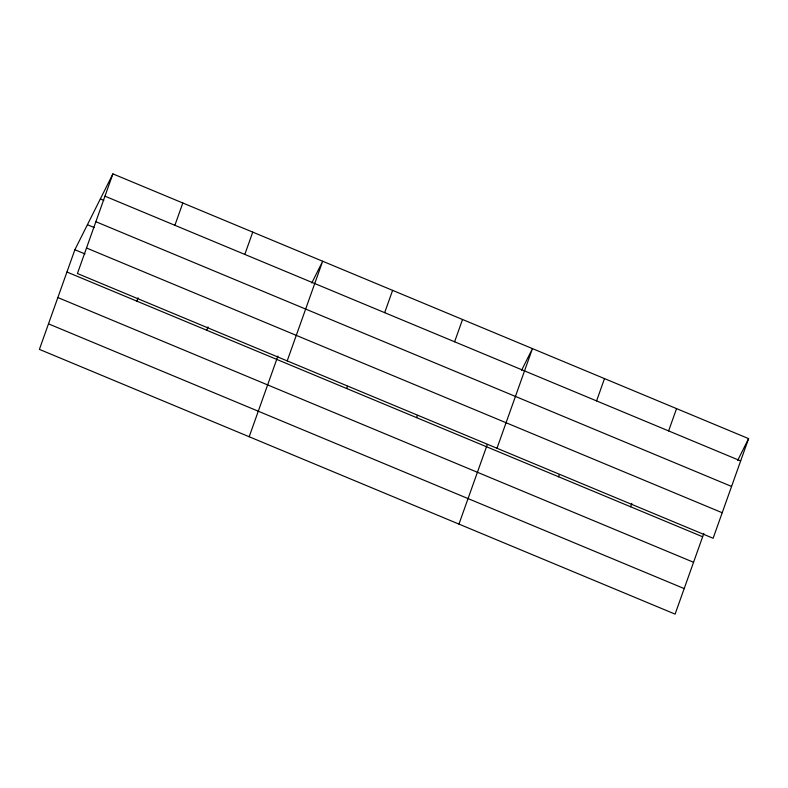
<?xml version="1.0" encoding="UTF-8"?>
<svg xmlns="http://www.w3.org/2000/svg" width="788" height="788" viewBox="0 0 788 788"><rect width="100%" height="100%" fill="white"/><g stroke="black" fill="none" stroke-linecap="round" stroke-linejoin="round"><path stroke-width="1.18" d="M112.901 173.882L77.421 273.525L713.12 538.263L748.6 438.62L112.901 173.882L74.88 249.737L39.4 349.38L675.099 614.118L703.832 533.427M136.876 301.144L138.058 297.805M174.887 225.299L182.826 202.999M206.801 330.271L207.993 326.921M244.812 254.416L252.751 232.125M249.185 436.739L277.918 356.048M287.196 360.894L322.676 261.242L311.772 283.01M346.651 388.514L347.449 386.278M384.672 312.659L392.611 290.368M416.576 417.63L417.374 415.404M454.597 341.775L462.536 319.485M458.961 524.109L487.299 444.521M496.982 448.254L532.461 348.611L521.548 370.38M558.554 476.76L559.352 474.534M596.575 400.905L604.504 378.614M630.597 506.763L631.789 503.414M668.618 430.908L676.557 408.617M737.686 460.389L748.6 438.62M104.962 196.173L740.661 460.911M100.352 198.911L103.74 200.319M95.87 221.704L731.569 486.442M87.429 224.708L94.196 227.525M86.503 248.003L722.212 512.742M74.88 249.737L85.035 253.963M66.941 272.027L702.65 536.766M57.859 297.549L693.558 562.287M48.492 323.848L684.191 588.587"/></g></svg>
